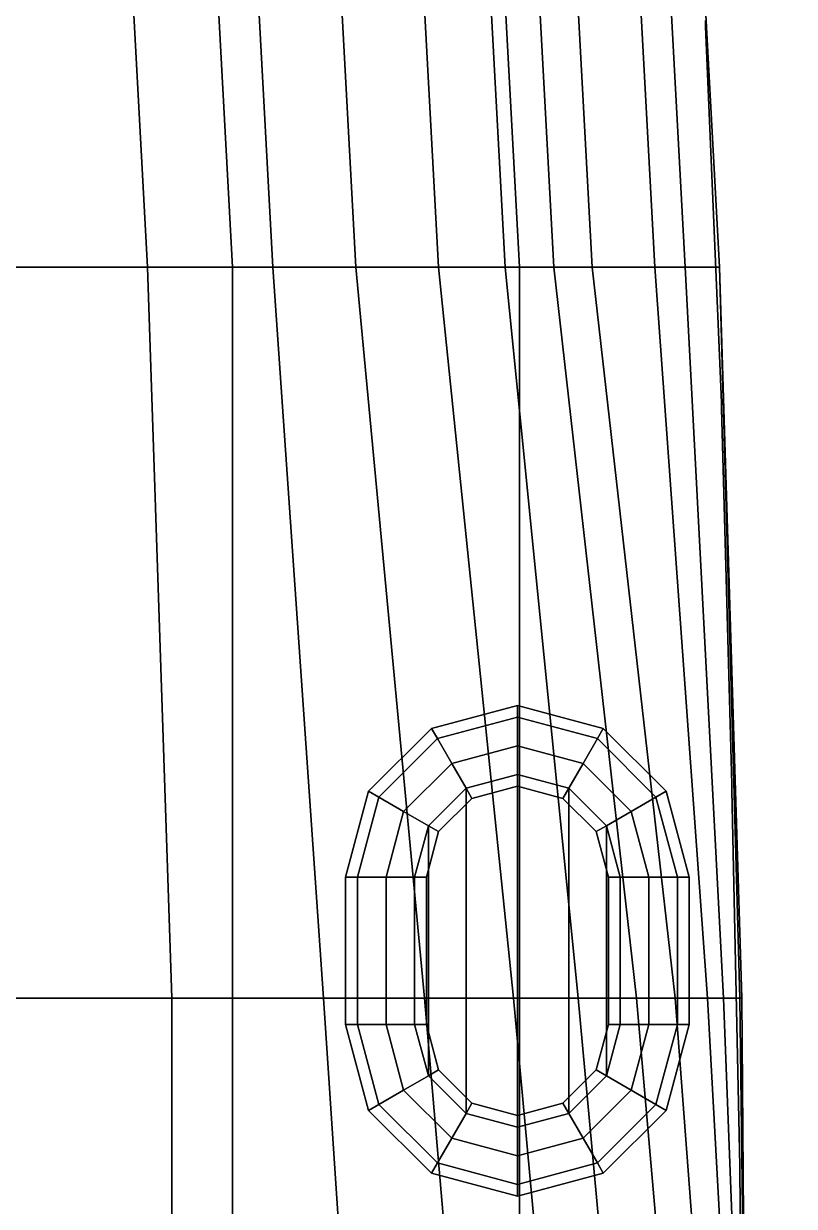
# Model space of a CAD drawing. Header units: millimetres. Extents: x -4.4 to 4.4, y -34.7 to 40.8.
# Drawn here: x 0.56 to 4.37, y 8.66 to 14.52 of the extents above; entities that cross this region are included whole.
import ezdxf

# ---------------------------------------------------------------- set-up
doc = ezdxf.new("R2010")
doc.units = ezdxf.units.MM
doc.layers.add('boats', color=1, linetype='Continuous')
doc.layers.add('railings', color=6, linetype='Continuous')

msp = doc.modelspace()

# ---------------------------------------------------------------- linework, layer by layer
for points in [[(1.27, 19.22, 4.55), (-1.27, 19.22, 4.55), (-1.59, 13.31, 4.42), (1.59, 13.31, 4.42)], [(1.17, 13.31, -2.41), (0.39, 13.31, -2.54), (0.07, 19.22, -2.54), (0.85, 19.22, -2.41)], [(1.79, 13.31, -2.19), (1.17, 13.31, -2.41), (0.85, 19.22, -2.41), (1.47, 19.22, -2.19)], [(1.59, 13.31, 4.42), (3.01, 13.31, 4.37), (2.69, 19.22, 4.5), (1.27, 19.22, 4.55)], [(2.2, 13.31, -1.97), (1.79, 13.31, -2.19), (1.47, 19.22, -2.19), (1.88, 19.22, -1.97)], [(2.61, 13.31, -1.67), (2.2, 13.31, -1.97), (1.88, 19.22, -1.97), (2.29, 19.22, -1.67)], [(2.94, 13.31, -1.31), (2.61, 13.31, -1.67), (2.29, 19.22, -1.67), (2.62, 19.22, -1.31)], [(3.18, 13.31, -0.9), (2.94, 13.31, -1.31), (2.62, 19.22, -1.31), (2.86, 19.22, -0.9)], [(3.01, 13.31, 4.37), (4, 13.31, 4.31), (3.68, 19.22, 4.44), (2.69, 19.22, 4.5)], [(3.37, 13.31, -0.42), (3.18, 13.31, -0.9), (2.86, 19.22, -0.9), (3.05, 19.22, -0.42)], [(3.68, 13.31, 0.96), (3.37, 13.31, -0.42), (3.05, 19.22, -0.42), (3.36, 19.22, 0.96)], [(3.83, 13.31, 2.22), (3.68, 13.31, 0.96), (3.36, 19.22, 0.96), (3.51, 19.22, 2.22)], [(4, 13.31, 3.87), (3.83, 13.31, 2.22), (3.51, 19.22, 2.22), (3.68, 19.22, 4)], [(4, 13.31, 4.31), (4, 13.31, 3.87), (3.68, 19.22, 4), (3.68, 19.22, 4.44)], [(-1.59, 9.69, 4.37), (1.59, 9.69, 4.37), (1.59, 13.31, 4.42), (-1.59, 13.31, 4.42)], [(1.29, 9.69, -2.41), (0.39, 9.69, -2.54), (0.39, 13.31, -2.54), (1.17, 13.31, -2.41)], [(2.04, 9.69, -2.19), (1.29, 9.69, -2.41), (1.17, 13.31, -2.41), (1.79, 13.31, -2.19)], [(1.59, 9.69, 4.37), (3.01, 9.69, 4.32), (3.01, 13.31, 4.37), (1.59, 13.31, 4.42)], [(2.54, 9.69, -1.97), (2.04, 9.69, -2.19), (1.79, 13.31, -2.19), (2.2, 13.31, -1.97)], [(2.98, 9.69, -1.67), (2.54, 9.69, -1.97), (2.2, 13.31, -1.97), (2.61, 13.31, -1.67)], [(3.3, 9.69, -1.31), (2.98, 9.69, -1.67), (2.61, 13.31, -1.67), (2.94, 13.31, -1.31)], [(3.59, 9.69, -0.78), (3.3, 9.69, -1.31), (2.94, 13.31, -1.31), (3.18, 13.31, -0.9)], [(3.01, 9.69, 4.32), (4.11, 9.69, 4.27), (4, 13.31, 4.31), (3.01, 13.31, 4.37)], [(3.78, 9.69, -0.1), (3.59, 9.69, -0.78), (3.18, 13.31, -0.9), (3.37, 13.31, -0.42)], [(3.94, 9.69, 0.96), (3.78, 9.69, -0.1), (3.37, 13.31, -0.42), (3.68, 13.31, 0.96)], [(4.02, 9.69, 2.22), (3.94, 9.69, 0.96), (3.68, 13.31, 0.96), (3.83, 13.31, 2.22)], [(4.1, 9.69, 3.87), (4.02, 9.69, 2.22), (3.83, 13.31, 2.22), (4, 13.31, 3.87)], [(4.11, 9.69, 4.27), (4.1, 9.69, 3.87), (4, 13.31, 3.87), (4, 13.31, 4.31)], [(-1.59, 1.88, 4.29), (1.59, 1.88, 4.29), (1.59, 9.69, 4.37), (-1.59, 9.69, 4.37)], [(1.29, 1.88, -2.41), (0.39, 1.88, -2.54), (0.39, 9.69, -2.54), (1.29, 9.69, -2.41)], [(2.56, 1.88, -2.19), (1.29, 1.88, -2.41), (1.29, 9.69, -2.41), (2.04, 9.69, -2.19)], [(1.59, 1.88, 4.29), (3.01, 1.88, 4.2), (3.01, 9.69, 4.32), (1.59, 9.69, 4.37)], [(3.21, 1.88, -1.97), (2.56, 1.88, -2.19), (2.04, 9.69, -2.19), (2.54, 9.69, -1.97)], [(3.7, 1.88, -1.67), (3.21, 1.88, -1.97), (2.54, 9.69, -1.97), (2.98, 9.69, -1.67)], [(4.02, 1.88, -1.31), (3.7, 1.88, -1.67), (2.98, 9.69, -1.67), (3.3, 9.69, -1.31)], [(3.01, 1.88, 4.2), (4.17, 1.88, 4.14), (4.11, 9.69, 4.27), (3.01, 9.69, 4.32)], [(4.27, 1.88, -0.78), (4.02, 1.88, -1.31), (3.3, 9.69, -1.31), (3.59, 9.69, -0.78)], [(4.37, 1.88, -0.1), (4.27, 1.88, -0.78), (3.59, 9.69, -0.78), (3.78, 9.69, -0.1)], [(4.37, 1.88, 0.96), (4.37, 1.88, -0.1), (3.78, 9.69, -0.1), (3.94, 9.69, 0.96)], [(4.32, 1.88, 2.22), (4.37, 1.88, 0.96), (3.94, 9.69, 0.96), (4.02, 9.69, 2.22)], [(4.2, 1.88, 3.87), (4.32, 1.88, 2.22), (4.02, 9.69, 2.22), (4.1, 9.69, 3.87)], [(4.17, 1.88, 4.14), (4.2, 1.88, 3.87), (4.1, 9.69, 3.87), (4.11, 9.69, 4.27)]]:
    msp.add_3dface(points)
at = {"layer": 'boats'}
for points in [[(2.575, 11.0261, 4.55), (2.6043, 10.9754, 4.6914), (3, 11.0814, 4.6914), (3, 11.14, 4.55)], [(2.6043, 10.9754, 4.4086), (2.575, 11.0261, 4.55), (3, 11.14, 4.55), (3, 11.0814, 4.4086)], [(3, 11.14, 4.55), (3, 11.0814, 4.6914), (3.3957, 10.9754, 4.6914), (3.425, 11.0261, 4.55)], [(3, 11.0814, 4.4086), (3, 11.14, 4.55), (3.425, 11.0261, 4.55), (3.3957, 10.9754, 4.4086)], [(2.675, 10.8529, 4.35), (2.6043, 10.9754, 4.4086), (3, 11.0814, 4.4086), (3, 10.94, 4.35)], [(2.6043, 10.9754, 4.6914), (2.675, 10.8529, 4.75), (3, 10.94, 4.75), (3, 11.0814, 4.6914)], [(3, 10.94, 4.35), (3, 11.0814, 4.4086), (3.3957, 10.9754, 4.4086), (3.325, 10.8529, 4.35)], [(3, 11.0814, 4.6914), (3, 10.94, 4.75), (3.325, 10.8529, 4.75), (3.3957, 10.9754, 4.6914)], [(2.2639, 10.715, 4.55), (2.3146, 10.6857, 4.6914), (2.6043, 10.9754, 4.6914), (2.575, 11.0261, 4.55)], [(2.3146, 10.6857, 4.4086), (2.2639, 10.715, 4.55), (2.575, 11.0261, 4.55), (2.6043, 10.9754, 4.4086)], [(3.425, 11.0261, 4.55), (3.3957, 10.9754, 4.6914), (3.6854, 10.6857, 4.6914), (3.7361, 10.715, 4.55)], [(3.3957, 10.9754, 4.4086), (3.425, 11.0261, 4.55), (3.7361, 10.715, 4.55), (3.6854, 10.6857, 4.4086)], [(2.4371, 10.615, 4.35), (2.3146, 10.6857, 4.4086), (2.6043, 10.9754, 4.4086), (2.675, 10.8529, 4.35)], [(2.3146, 10.6857, 4.6914), (2.4371, 10.615, 4.75), (2.675, 10.8529, 4.75), (2.6043, 10.9754, 4.6914)], [(3.325, 10.8529, 4.35), (3.3957, 10.9754, 4.4086), (3.6854, 10.6857, 4.4086), (3.5629, 10.615, 4.35)], [(3.3957, 10.9754, 4.6914), (3.325, 10.8529, 4.75), (3.5629, 10.615, 4.75), (3.6854, 10.6857, 4.6914)], [(2.7457, 10.7304, 4.4086), (2.675, 10.8529, 4.35), (3, 10.94, 4.35), (3, 10.7986, 4.4086)], [(2.675, 10.8529, 4.75), (2.7457, 10.7304, 4.6914), (3, 10.7986, 4.6914), (3, 10.94, 4.75)], [(3, 10.7986, 4.4086), (3, 10.94, 4.35), (3.325, 10.8529, 4.35), (3.2543, 10.7304, 4.4086)], [(3, 10.94, 4.75), (3, 10.7986, 4.6914), (3.2543, 10.7304, 4.6914), (3.325, 10.8529, 4.75)], [(2.5596, 10.5443, 4.4086), (2.4371, 10.615, 4.35), (2.675, 10.8529, 4.35), (2.7457, 10.7304, 4.4086)], [(2.4371, 10.615, 4.75), (2.5596, 10.5443, 4.6914), (2.7457, 10.7304, 4.6914), (2.675, 10.8529, 4.75)], [(3.2543, 10.7304, 4.4086), (3.325, 10.8529, 4.35), (3.5629, 10.615, 4.35), (3.4404, 10.5443, 4.4086)], [(3.325, 10.8529, 4.75), (3.2543, 10.7304, 4.6914), (3.4404, 10.5443, 4.6914), (3.5629, 10.615, 4.75)], [(2.7457, 10.7304, 4.6914), (2.775, 10.6797, 4.55), (3, 10.74, 4.55), (3, 10.7986, 4.6914)], [(2.775, 10.6797, 4.55), (2.7457, 10.7304, 4.4086), (3, 10.7986, 4.4086), (3, 10.74, 4.55)], [(3, 10.7986, 4.4086), (2.7457, 10.7304, 4.4086), (2.7457, 9.1196, 4.4086), (3, 9.0514, 4.4086)], [(3, 10.7986, 4.6914), (3, 10.74, 4.55), (3.225, 10.6797, 4.55), (3.2543, 10.7304, 4.6914)], [(3, 10.74, 4.55), (3, 10.7986, 4.4086), (3.2543, 10.7304, 4.4086), (3.225, 10.6797, 4.55)], [(3.2543, 10.7304, 4.4086), (3, 10.7986, 4.4086), (3, 9.0514, 4.4086), (3.2543, 9.1196, 4.4086)], [(2.15, 10.29, 4.55), (2.2086, 10.29, 4.6914), (2.3146, 10.6857, 4.6914), (2.2639, 10.715, 4.55)], [(2.2086, 10.29, 4.4086), (2.15, 10.29, 4.55), (2.2639, 10.715, 4.55), (2.3146, 10.6857, 4.4086)], [(2.5596, 10.5443, 4.6914), (2.6103, 10.515, 4.55), (2.775, 10.6797, 4.55), (2.7457, 10.7304, 4.6914)], [(2.6103, 10.515, 4.55), (2.5596, 10.5443, 4.4086), (2.7457, 10.7304, 4.4086), (2.775, 10.6797, 4.55)], [(2.7457, 10.7304, 4.4086), (2.5596, 10.5443, 4.4086), (2.5596, 9.3057, 4.4086), (2.7457, 9.1196, 4.4086)], [(3.2543, 10.7304, 4.6914), (3.225, 10.6797, 4.55), (3.3897, 10.515, 4.55), (3.4404, 10.5443, 4.6914)], [(3.225, 10.6797, 4.55), (3.2543, 10.7304, 4.4086), (3.4404, 10.5443, 4.4086), (3.3897, 10.515, 4.55)], [(3.4404, 10.5443, 4.4086), (3.2543, 10.7304, 4.4086), (3.2543, 9.1196, 4.4086), (3.4404, 9.3057, 4.4086)], [(3.7361, 10.715, 4.55), (3.6854, 10.6857, 4.6914), (3.7914, 10.29, 4.6914), (3.85, 10.29, 4.55)], [(3.6854, 10.6857, 4.4086), (3.7361, 10.715, 4.55), (3.85, 10.29, 4.55), (3.7914, 10.29, 4.4086)], [(2.35, 10.29, 4.35), (2.2086, 10.29, 4.4086), (2.3146, 10.6857, 4.4086), (2.4371, 10.615, 4.35)], [(2.2086, 10.29, 4.6914), (2.35, 10.29, 4.75), (2.4371, 10.615, 4.75), (2.3146, 10.6857, 4.6914)], [(3.5629, 10.615, 4.35), (3.6854, 10.6857, 4.4086), (3.7914, 10.29, 4.4086), (3.65, 10.29, 4.35)], [(3.6854, 10.6857, 4.6914), (3.5629, 10.615, 4.75), (3.65, 10.29, 4.75), (3.7914, 10.29, 4.6914)], [(2.4914, 10.29, 4.4086), (2.35, 10.29, 4.35), (2.4371, 10.615, 4.35), (2.5596, 10.5443, 4.4086)], [(2.35, 10.29, 4.75), (2.4914, 10.29, 4.6914), (2.5596, 10.5443, 4.6914), (2.4371, 10.615, 4.75)], [(3.4404, 10.5443, 4.4086), (3.5629, 10.615, 4.35), (3.65, 10.29, 4.35), (3.5086, 10.29, 4.4086)], [(3.5629, 10.615, 4.75), (3.4404, 10.5443, 4.6914), (3.5086, 10.29, 4.6914), (3.65, 10.29, 4.75)], [(2.4914, 10.29, 4.6914), (2.55, 10.29, 4.55), (2.6103, 10.515, 4.55), (2.5596, 10.5443, 4.6914)], [(2.55, 10.29, 4.55), (2.4914, 10.29, 4.4086), (2.5596, 10.5443, 4.4086), (2.6103, 10.515, 4.55)], [(2.5596, 10.5443, 4.4086), (2.4914, 10.29, 4.4086), (2.4914, 9.56, 4.4086), (2.5596, 9.3057, 4.4086)], [(3.4404, 10.5443, 4.6914), (3.3897, 10.515, 4.55), (3.45, 10.29, 4.55), (3.5086, 10.29, 4.6914)], [(3.3897, 10.515, 4.55), (3.4404, 10.5443, 4.4086), (3.5086, 10.29, 4.4086), (3.45, 10.29, 4.55)], [(3.5086, 10.29, 4.4086), (3.4404, 10.5443, 4.4086), (3.4404, 9.3057, 4.4086), (3.5086, 9.56, 4.4086)], [(2.2086, 10.29, 4.6914), (2.15, 10.29, 4.55), (2.15, 9.56, 4.55), (2.2086, 9.56, 4.6914)], [(2.15, 10.29, 4.55), (2.2086, 10.29, 4.4086), (2.2086, 9.56, 4.4086), (2.15, 9.56, 4.55)], [(2.2086, 10.29, 4.4086), (2.35, 10.29, 4.35), (2.35, 9.56, 4.35), (2.2086, 9.56, 4.4086)], [(2.35, 10.29, 4.75), (2.2086, 10.29, 4.6914), (2.2086, 9.56, 4.6914), (2.35, 9.56, 4.75)], [(2.35, 10.29, 4.35), (2.4914, 10.29, 4.4086), (2.4914, 9.56, 4.4086), (2.35, 9.56, 4.35)], [(2.4914, 10.29, 4.6914), (2.35, 10.29, 4.75), (2.35, 9.56, 4.75), (2.4914, 9.56, 4.6914)], [(2.55, 10.29, 4.55), (2.4914, 10.29, 4.6914), (2.4914, 9.56, 4.6914), (2.55, 9.56, 4.55)], [(2.4914, 10.29, 4.4086), (2.55, 10.29, 4.55), (2.55, 9.56, 4.55), (2.4914, 9.56, 4.4086)], [(3.5086, 10.29, 4.6914), (3.45, 10.29, 4.55), (3.45, 9.56, 4.55), (3.5086, 9.56, 4.6914)], [(3.45, 10.29, 4.55), (3.5086, 10.29, 4.4086), (3.5086, 9.56, 4.4086), (3.45, 9.56, 4.55)], [(3.5086, 10.29, 4.4086), (3.65, 10.29, 4.35), (3.65, 9.56, 4.35), (3.5086, 9.56, 4.4086)], [(3.65, 10.29, 4.75), (3.5086, 10.29, 4.6914), (3.5086, 9.56, 4.6914), (3.65, 9.56, 4.75)], [(3.65, 10.29, 4.35), (3.7914, 10.29, 4.4086), (3.7914, 9.56, 4.4086), (3.65, 9.56, 4.35)], [(3.7914, 10.29, 4.6914), (3.65, 10.29, 4.75), (3.65, 9.56, 4.75), (3.7914, 9.56, 4.6914)], [(3.85, 10.29, 4.55), (3.7914, 10.29, 4.6914), (3.7914, 9.56, 4.6914), (3.85, 9.56, 4.55)], [(3.7914, 10.29, 4.4086), (3.85, 10.29, 4.55), (3.85, 9.56, 4.55), (3.7914, 9.56, 4.4086)], [(2.2639, 9.135, 4.55), (2.3146, 9.1643, 4.6914), (2.2086, 9.56, 4.6914), (2.15, 9.56, 4.55)], [(2.3146, 9.1643, 4.4086), (2.2639, 9.135, 4.55), (2.15, 9.56, 4.55), (2.2086, 9.56, 4.4086)], [(2.4371, 9.235, 4.35), (2.3146, 9.1643, 4.4086), (2.2086, 9.56, 4.4086), (2.35, 9.56, 4.35)], [(2.3146, 9.1643, 4.6914), (2.4371, 9.235, 4.75), (2.35, 9.56, 4.75), (2.2086, 9.56, 4.6914)], [(2.5596, 9.3057, 4.4086), (2.4371, 9.235, 4.35), (2.35, 9.56, 4.35), (2.4914, 9.56, 4.4086)], [(2.4371, 9.235, 4.75), (2.5596, 9.3057, 4.6914), (2.4914, 9.56, 4.6914), (2.35, 9.56, 4.75)], [(2.5596, 9.3057, 4.6914), (2.6103, 9.335, 4.55), (2.55, 9.56, 4.55), (2.4914, 9.56, 4.6914)], [(2.6103, 9.335, 4.55), (2.5596, 9.3057, 4.4086), (2.4914, 9.56, 4.4086), (2.55, 9.56, 4.55)], [(3.5086, 9.56, 4.6914), (3.45, 9.56, 4.55), (3.3897, 9.335, 4.55), (3.4404, 9.3057, 4.6914)], [(3.45, 9.56, 4.55), (3.5086, 9.56, 4.4086), (3.4404, 9.3057, 4.4086), (3.3897, 9.335, 4.55)], [(3.5086, 9.56, 4.4086), (3.65, 9.56, 4.35), (3.5629, 9.235, 4.35), (3.4404, 9.3057, 4.4086)], [(3.65, 9.56, 4.75), (3.5086, 9.56, 4.6914), (3.4404, 9.3057, 4.6914), (3.5629, 9.235, 4.75)], [(3.65, 9.56, 4.35), (3.7914, 9.56, 4.4086), (3.6854, 9.1643, 4.4086), (3.5629, 9.235, 4.35)], [(3.7914, 9.56, 4.6914), (3.65, 9.56, 4.75), (3.5629, 9.235, 4.75), (3.6854, 9.1643, 4.6914)], [(3.85, 9.56, 4.55), (3.7914, 9.56, 4.6914), (3.6854, 9.1643, 4.6914), (3.7361, 9.135, 4.55)], [(3.7914, 9.56, 4.4086), (3.85, 9.56, 4.55), (3.7361, 9.135, 4.55), (3.6854, 9.1643, 4.4086)], [(2.7457, 9.1196, 4.6914), (2.775, 9.1703, 4.55), (2.6103, 9.335, 4.55), (2.5596, 9.3057, 4.6914)], [(2.775, 9.1703, 4.55), (2.7457, 9.1196, 4.4086), (2.5596, 9.3057, 4.4086), (2.6103, 9.335, 4.55)], [(3.4404, 9.3057, 4.6914), (3.3897, 9.335, 4.55), (3.225, 9.1703, 4.55), (3.2543, 9.1196, 4.6914)], [(3.3897, 9.335, 4.55), (3.4404, 9.3057, 4.4086), (3.2543, 9.1196, 4.4086), (3.225, 9.1703, 4.55)], [(2.7457, 9.1196, 4.4086), (2.675, 8.9971, 4.35), (2.4371, 9.235, 4.35), (2.5596, 9.3057, 4.4086)], [(2.675, 8.9971, 4.75), (2.7457, 9.1196, 4.6914), (2.5596, 9.3057, 4.6914), (2.4371, 9.235, 4.75)], [(3.4404, 9.3057, 4.4086), (3.5629, 9.235, 4.35), (3.325, 8.9971, 4.35), (3.2543, 9.1196, 4.4086)], [(3.5629, 9.235, 4.75), (3.4404, 9.3057, 4.6914), (3.2543, 9.1196, 4.6914), (3.325, 8.9971, 4.75)], [(2.675, 8.9971, 4.35), (2.6043, 8.8746, 4.4086), (2.3146, 9.1643, 4.4086), (2.4371, 9.235, 4.35)], [(2.6043, 8.8746, 4.6914), (2.675, 8.9971, 4.75), (2.4371, 9.235, 4.75), (2.3146, 9.1643, 4.6914)], [(3.5629, 9.235, 4.35), (3.6854, 9.1643, 4.4086), (3.3957, 8.8746, 4.4086), (3.325, 8.9971, 4.35)], [(3.6854, 9.1643, 4.6914), (3.5629, 9.235, 4.75), (3.325, 8.9971, 4.75), (3.3957, 8.8746, 4.6914)], [(2.575, 8.8239, 4.55), (2.6043, 8.8746, 4.6914), (2.3146, 9.1643, 4.6914), (2.2639, 9.135, 4.55)], [(2.6043, 8.8746, 4.4086), (2.575, 8.8239, 4.55), (2.2639, 9.135, 4.55), (2.3146, 9.1643, 4.4086)], [(3, 9.0514, 4.6914), (3, 9.11, 4.55), (2.775, 9.1703, 4.55), (2.7457, 9.1196, 4.6914)], [(3, 9.11, 4.55), (3, 9.0514, 4.4086), (2.7457, 9.1196, 4.4086), (2.775, 9.1703, 4.55)], [(3.2543, 9.1196, 4.6914), (3.225, 9.1703, 4.55), (3, 9.11, 4.55), (3, 9.0514, 4.6914)], [(3.225, 9.1703, 4.55), (3.2543, 9.1196, 4.4086), (3, 9.0514, 4.4086), (3, 9.11, 4.55)], [(3.7361, 9.135, 4.55), (3.6854, 9.1643, 4.6914), (3.3957, 8.8746, 4.6914), (3.425, 8.8239, 4.55)], [(3.6854, 9.1643, 4.4086), (3.7361, 9.135, 4.55), (3.425, 8.8239, 4.55), (3.3957, 8.8746, 4.4086)], [(3, 9.0514, 4.4086), (3, 8.91, 4.35), (2.675, 8.9971, 4.35), (2.7457, 9.1196, 4.4086)], [(3, 8.91, 4.75), (3, 9.0514, 4.6914), (2.7457, 9.1196, 4.6914), (2.675, 8.9971, 4.75)], [(3.2543, 9.1196, 4.4086), (3.325, 8.9971, 4.35), (3, 8.91, 4.35), (3, 9.0514, 4.4086)], [(3.325, 8.9971, 4.75), (3.2543, 9.1196, 4.6914), (3, 9.0514, 4.6914), (3, 8.91, 4.75)], [(3, 8.91, 4.35), (3, 8.7686, 4.4086), (2.6043, 8.8746, 4.4086), (2.675, 8.9971, 4.35)], [(3, 8.7686, 4.6914), (3, 8.91, 4.75), (2.675, 8.9971, 4.75), (2.6043, 8.8746, 4.6914)], [(3.325, 8.9971, 4.35), (3.3957, 8.8746, 4.4086), (3, 8.7686, 4.4086), (3, 8.91, 4.35)], [(3.3957, 8.8746, 4.6914), (3.325, 8.9971, 4.75), (3, 8.91, 4.75), (3, 8.7686, 4.6914)], [(3, 8.71, 4.55), (3, 8.7686, 4.6914), (2.6043, 8.8746, 4.6914), (2.575, 8.8239, 4.55)], [(3, 8.7686, 4.4086), (3, 8.71, 4.55), (2.575, 8.8239, 4.55), (2.6043, 8.8746, 4.4086)], [(3.425, 8.8239, 4.55), (3.3957, 8.8746, 4.6914), (3, 8.7686, 4.6914), (3, 8.71, 4.55)], [(3.3957, 8.8746, 4.4086), (3.425, 8.8239, 4.55), (3, 8.71, 4.55), (3, 8.7686, 4.4086)]]:
    msp.add_3dface(points, dxfattribs=at)
at = {"layer": 'railings'}
for points in [[(3.93, 14.5, 4.34), (3.93, 14.53, 4.34), (3.93, 14.53, 5.34), (3.93, 14.5, 5.34)], [(3.93, 14.5, 5.34), (3.93, 14.53, 5.34), (3.93, 14.53, 4.34), (3.93, 14.5, 4.34)], [(4.01, 12.64, 5.27), (4.01, 12.64, 5.3), (3.93, 14.5, 5.34), (3.93, 14.5, 5.31)], [(3.93, 14.5, 5.31), (3.93, 14.5, 5.34), (4.01, 12.64, 5.3), (4.01, 12.64, 5.27)], [(3.93, 14.5, 4.96), (3.93, 14.5, 4.99), (4.01, 12.64, 4.95), (4.01, 12.64, 4.92)], [(4.01, 12.64, 4.92), (4.01, 12.64, 4.95), (3.93, 14.5, 4.99), (3.93, 14.5, 4.96)], [(4.01, 12.61, 5.3), (4.01, 12.64, 5.3), (4.01, 12.64, 4.3), (4.01, 12.61, 4.3)], [(4.01, 12.61, 4.3), (4.01, 12.64, 4.3), (4.01, 12.64, 5.3), (4.01, 12.61, 5.3)], [(4.06, 10.75, 4.9), (4.06, 10.75, 4.93), (4.01, 12.61, 4.95), (4.01, 12.61, 4.92)], [(4.01, 12.61, 4.92), (4.01, 12.61, 4.95), (4.06, 10.75, 4.93), (4.06, 10.75, 4.9)], [(4.01, 12.61, 5.27), (4.01, 12.61, 5.3), (4.06, 10.75, 5.28), (4.06, 10.75, 5.25)], [(4.06, 10.75, 5.25), (4.06, 10.75, 5.28), (4.01, 12.61, 5.3), (4.01, 12.61, 5.27)], [(4.06, 10.72, 4.28), (4.06, 10.75, 4.28), (4.06, 10.75, 5.28), (4.06, 10.72, 5.28)], [(4.06, 10.72, 5.28), (4.06, 10.75, 5.28), (4.06, 10.75, 4.28), (4.06, 10.72, 4.28)], [(4.06, 10.72, 4.9), (4.06, 10.72, 4.93), (4.1, 8.86, 4.91), (4.1, 8.86, 4.88)], [(4.1, 8.86, 4.88), (4.1, 8.86, 4.91), (4.06, 10.72, 4.93), (4.06, 10.72, 4.9)], [(4.1, 8.86, 5.23), (4.1, 8.86, 5.26), (4.06, 10.72, 5.28), (4.06, 10.72, 5.25)], [(4.06, 10.72, 5.25), (4.06, 10.72, 5.28), (4.1, 8.86, 5.26), (4.1, 8.86, 5.23)], [(4.1, 8.83, 5.26), (4.1, 8.86, 5.26), (4.1, 8.86, 4.26), (4.1, 8.83, 4.26)], [(4.1, 8.83, 4.26), (4.1, 8.86, 4.26), (4.1, 8.86, 5.26), (4.1, 8.83, 5.26)], [(4.12, 6.97, 4.84), (4.12, 6.97, 4.87), (4.1, 8.83, 4.91), (4.1, 8.83, 4.88)], [(4.1, 8.83, 4.88), (4.1, 8.83, 4.91), (4.12, 6.97, 4.87), (4.12, 6.97, 4.84)], [(4.1, 8.83, 5.23), (4.1, 8.83, 5.26), (4.12, 6.97, 5.22), (4.12, 6.97, 5.19)], [(4.12, 6.97, 5.19), (4.12, 6.97, 5.22), (4.1, 8.83, 5.26), (4.1, 8.83, 5.23)]]:
    msp.add_3dface(points, dxfattribs=at)

doc.saveas('drawing.dxf')
